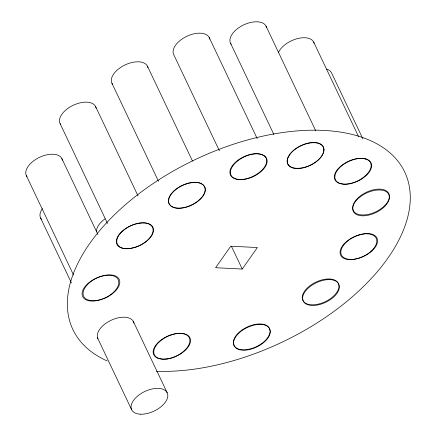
<?xml version="1.0" encoding="UTF-8"?>
<svg xmlns="http://www.w3.org/2000/svg" width="436" height="436" viewBox="0 0 436 436"><rect width="100%" height="100%" fill="white"/><g stroke="black" fill="none" stroke-linecap="round" stroke-linejoin="round"><path stroke-width="0.65" d="M242.236 269.045L257.398 247.534L230.764 246.209L215.602 267.72L242.236 269.045L231.434 246.307M365.662 158.971L361.836 158.323A19.696 10.84 -25.4 0 0 334.412 175.97A19.696 10.84 -25.4 0 0 359.133 180.139A19.696 10.84 -25.4 0 0 365.662 158.971M362.921 138.97L331.507 72.812A19.696 10.84 -25.4 0 0 326.7 69.117M313.68 42.079L358.468 136.414M266.031 26.144L315.768 130.887M230.568 43.273L273.906 134.544M209.198 37.518L257.191 138.588M219.401 150.818L173.735 54.653A19.696 10.84 -25.4 0 1 188.009 35.752A19.696 10.84 -25.4 0 1 209.743 39.142M147.423 66.152L192.505 161.097M111.959 83.287L158.491 181.294M95.571 106.504L138.038 195.933M60.108 123.633L107.518 223.477M61.863 158.584L97.931 234.535M133.378 321.561L167.168 392.727M26.4 175.713L73.515 274.947M40.613 218.027L71.444 282.953M97.332 337.469L131.705 409.856M107.18 360.964A183.654 101.098 -25.4 0 1 188.674 162.781A183.654 101.098 -25.4 0 1 409.393 209.002A183.654 101.098 -25.4 0 1 156.426 371.281M97.915 338.696A19.696 10.84 -25.4 0 1 112.183 319.795A19.696 10.84 -25.4 0 1 133.923 323.185M41.594 219.439A19.696 10.84 -25.4 0 1 42.368 208.664M96.46 231.363A19.696 10.84 -25.4 0 1 105.043 218.807M278.375 52.669A19.696 10.84 -25.4 0 1 297.194 38.679A19.696 10.84 -25.4 0 1 314.089 43.142M231.173 44.238A19.696 10.84 -25.4 0 1 243.898 24.798A19.696 10.84 -25.4 0 1 266.576 27.768M112.564 84.252A19.696 10.84 -25.4 0 1 125.29 64.811A19.696 10.84 -25.4 0 1 147.968 67.776M60.713 124.598A19.696 10.84 -25.4 0 1 73.444 105.158A19.696 10.84 -25.4 0 1 96.116 108.123M27.005 176.678A19.696 10.84 -25.4 0 1 39.731 157.238A19.696 10.84 -25.4 0 1 62.408 160.203M287.809 157.952L287.21 161.146A19.696 10.84 -25.4 0 0 300.944 168.051A19.696 10.84 -25.4 0 0 321.577 156.17L323.387 152.802A19.696 10.84 -25.4 0 0 310.247 142.703A19.696 10.84 -25.4 0 0 287.809 157.952M323.921 149.88L323.327 153.074A19.696 10.84 -25.4 0 1 300.884 168.323A19.696 10.84 -25.4 0 1 287.744 158.224L289.553 154.856A19.696 10.84 -25.4 0 1 310.187 142.975A19.696 10.84 -25.4 0 1 323.921 149.88M353.253 205.47L352.653 208.659A19.696 10.84 -25.4 0 0 371.156 214.468A19.696 10.84 -25.4 0 0 389.43 197.127L388.776 194.325A19.696 10.84 -25.4 0 0 370.932 191.317A19.696 10.84 -25.4 0 0 353.253 205.47M389.462 196.282L388.863 199.475A19.696 10.84 -25.4 0 1 371.183 213.624A19.696 10.84 -25.4 0 1 353.34 210.615L352.686 207.819A19.696 10.84 -25.4 0 1 370.96 190.472A19.696 10.84 -25.4 0 1 389.462 196.282M101.316 276.244L96.563 278.13A19.696 10.84 -25.4 0 0 83.042 293.586A19.696 10.84 -25.4 0 0 96.776 300.491L101.539 299.396A19.696 10.84 -25.4 0 0 119.818 282.048A19.696 10.84 -25.4 0 0 101.316 276.244M105.305 297.832L100.553 299.717A19.696 10.84 -25.4 0 1 82.05 293.908A19.696 10.84 -25.4 0 1 100.329 276.566L105.087 275.465A19.696 10.84 -25.4 0 1 118.826 282.375A19.696 10.84 -25.4 0 1 105.305 297.832M359.079 234.917L354.321 236.803A19.696 10.84 -25.4 0 0 340.799 252.259A19.696 10.84 -25.4 0 0 354.539 259.169L359.302 258.068A19.696 10.84 -25.4 0 0 377.576 240.727A19.696 10.84 -25.4 0 0 359.079 234.917M363.297 256.423L358.545 258.308A19.696 10.84 -25.4 0 1 340.042 252.499A19.696 10.84 -25.4 0 1 358.321 235.157L363.084 234.056A19.696 10.84 -25.4 0 1 376.818 240.966A19.696 10.84 -25.4 0 1 363.297 256.423M139.793 223.063L135.029 224.159A19.696 10.84 -25.4 0 0 117.349 238.312A19.696 10.84 -25.4 0 0 126.042 248.645L130.489 248.411A19.696 10.84 -25.4 0 0 152.927 233.162A19.696 10.84 -25.4 0 0 139.793 223.063M134.811 247.397L130.048 248.493A19.696 10.84 -25.4 0 1 116.913 238.394A19.696 10.84 -25.4 0 1 139.351 223.145L143.798 222.91A19.696 10.84 -25.4 0 1 152.491 233.249A19.696 10.84 -25.4 0 1 134.811 247.397M181.24 333.36L176.793 333.595A19.696 10.84 -25.4 0 0 156.164 345.47A19.696 10.84 -25.4 0 0 159.222 358.528L163.048 359.177A19.696 10.84 -25.4 0 0 188.123 347.061A19.696 10.84 -25.4 0 0 181.24 333.36M166.879 358.942L162.437 359.177A19.696 10.84 -25.4 0 1 155.554 345.476A19.696 10.84 -25.4 0 1 180.629 333.36L184.455 334.003A19.696 10.84 -25.4 0 1 187.513 347.061A19.696 10.84 -25.4 0 1 166.879 358.942M261.687 154.491L257.861 153.843A19.696 10.84 -25.4 0 0 235.685 162.644A19.696 10.84 -25.4 0 0 232.9 177.539L235.843 179.016A19.696 10.84 -25.4 0 0 261.845 170.863A19.696 10.84 -25.4 0 0 261.687 154.491M344.146 184.226L340.32 183.583A19.696 10.84 -25.4 0 1 346.849 162.41A19.696 10.84 -25.4 0 1 371.57 166.579A19.696 10.84 -25.4 0 1 344.146 184.226M239.19 179.496L235.364 178.853A19.696 10.84 -25.4 0 1 235.206 162.481A19.696 10.84 -25.4 0 1 261.208 154.322L264.156 155.805A19.696 10.84 -25.4 0 1 261.366 170.694A19.696 10.84 -25.4 0 1 239.19 179.496M202.854 184.608L199.911 183.125A19.696 10.84 -25.4 0 0 177.697 188.248A19.696 10.84 -25.4 0 0 169.255 203.955L171.119 206.174A19.696 10.84 -25.4 0 0 196.276 202.533A19.696 10.84 -25.4 0 0 202.854 184.608M173.839 207.46L170.89 205.977A19.696 10.84 -25.4 0 1 177.468 188.052A19.696 10.84 -25.4 0 1 202.626 184.412L204.489 186.63A19.696 10.84 -25.4 0 1 196.047 202.337A19.696 10.84 -25.4 0 1 173.839 207.46M338.723 283.978L336.859 281.76A19.696 10.84 -25.4 0 0 316.122 282.855A19.696 10.84 -25.4 0 0 302.6 298.311L303.254 301.113A19.696 10.84 -25.4 0 0 325.856 302.235A19.696 10.84 -25.4 0 0 338.723 283.978M304.72 302.677L302.857 300.464A19.696 10.84 -25.4 0 1 315.719 282.206A19.696 10.84 -25.4 0 1 338.32 283.329L338.974 286.13A19.696 10.84 -25.4 0 1 325.452 301.587A19.696 10.84 -25.4 0 1 304.72 302.677M269.644 328.722L267.78 326.504A19.696 10.84 -25.4 0 0 247.043 327.6A19.696 10.84 -25.4 0 0 233.522 343.056L234.181 345.857A19.696 10.84 -25.4 0 0 256.777 346.98A19.696 10.84 -25.4 0 0 269.644 328.722M235.816 347.672L233.952 345.454A19.696 10.84 -25.4 0 1 246.82 327.202A19.696 10.84 -25.4 0 1 269.421 328.324L270.075 331.12A19.696 10.84 -25.4 0 1 256.553 346.576A19.696 10.84 -25.4 0 1 235.816 347.672M140.338 414.2A19.696 10.84 -25.4 0 0 167.822 395.523A19.696 10.84 -25.4 0 0 140.141 394.149A19.696 10.84 -25.4 0 0 140.338 414.2"/></g></svg>
